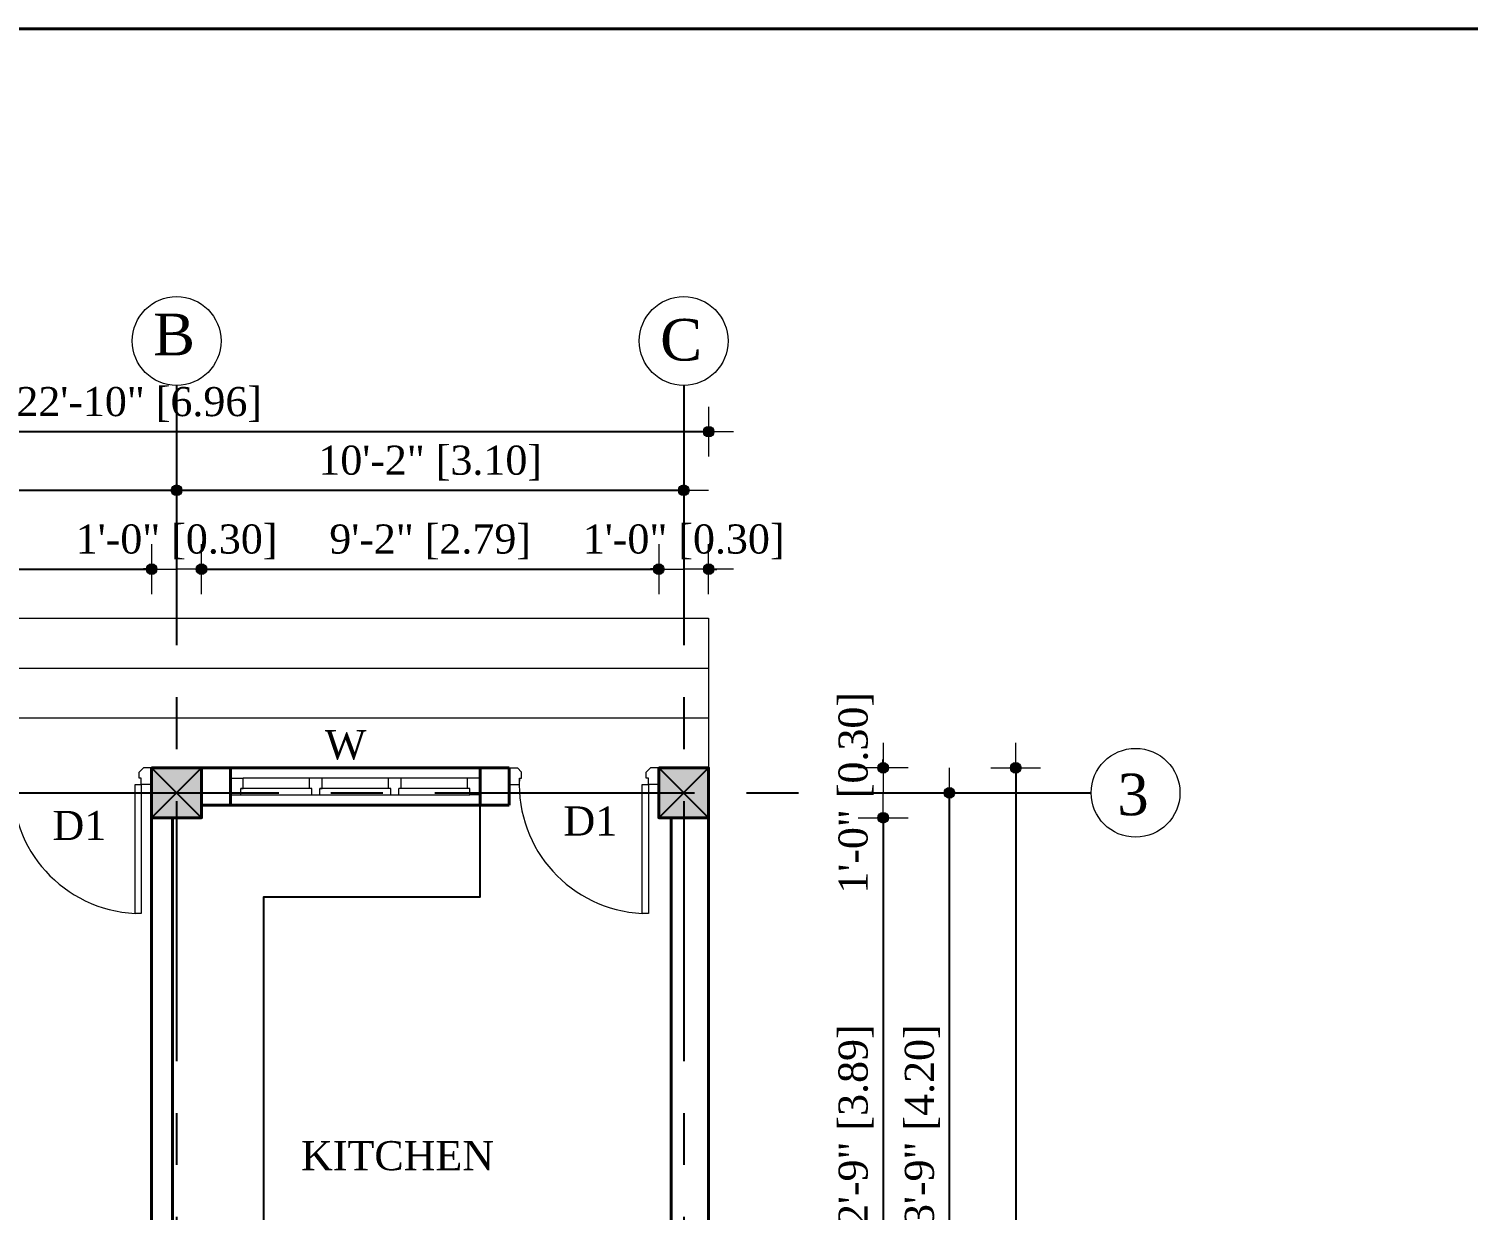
# Model space of a CAD drawing. Header units: feet. Extents: x 4160 to 31260, y -20219 to -1382.
# Drawn here: x 17313.4 to 17659.6, y -6812.1 to -6528 of the extents above; entities that cross this region are included whole.
import ezdxf

# ---------------------------------------------------------------- set-up
doc = ezdxf.new("R2010")
doc.units = ezdxf.units.FT
doc.header["$LTSCALE"] = 50
doc.header["$MEASUREMENT"] = 0
doc.header["$PDMODE"] = 34
doc.linetypes.add('CENTER', pattern=[2, 1.25, -0.25, 0.25, -0.25])
for name, color, linetype in [('CL', 253, 'CENTER'), ('Furniture', 32, 'Continuous'), ('Text', 7, 'Continuous')]:
    doc.layers.add(name, color=color, linetype=linetype)
for name, color, linetype, lineweight in [('COLUMN', 145, 'Continuous', 40), ('DIMENISON', 152, 'Continuous', 9), ('DIMENSION', 142, 'Continuous', 13), ('DOOR PLAN', 241, 'Continuous', 13), ('HACTH', 8, 'Continuous', 13), ('stair', 140, 'Continuous', 18), ('Text1', 3, 'Continuous', 25), ('wall', 6, 'Continuous', 40), ('WINDOW FRAME PLAN', 102, 'Continuous', 15)]:
    doc.layers.add(name, color=color, linetype=linetype, lineweight=lineweight)
doc.styles.add('7 INCH', font='times.ttf', dxfattribs={"height": 7})
doc.styles.add('arial', font='times.ttf')
doc.styles.add('NAVARAJ', font='times.ttf', dxfattribs={"height": 9})
doc.dimstyles.new('7 INCH', dxfattribs={"dimscale": 0, "dimtxt": 7, "dimasz": 1, "dimexe": 2, "dimexo": 9, "dimgap": 2, "dimtad": 1, "dimdec": 0, "dimzin": 3, "dimdsep": 46, "dimlunit": 4, "dimtxsty": '7 INCH', "dimblk": 'DIM', "dimcen": 3, "dimdle": 3, "dimse1": 1, "dimse2": 1, "dimclrd": 256, "dimclre": 256, "dimclrt": 7, "dimadec": 1, "dimazin": 2, "dimtfac": 1, "dimtdec": 0, "dimtix": 1, "dimtofl": 0, "dimtmove": 2, "dimatfit": 3, "dimldrblk": 'DIM', "dimfxl": 2, "dimfrac": 2, "dimtolj": 2, "dimtzin": 0, "dimarcsym": 0})

# ---------------------------------------------------------------- blocks, each defined once
blk = doc.blocks.new('A$C151D7C43')
at = {"layer": 'HACTH', "ltscale": 0.1}
h = blk.add_hatch(color=256, dxfattribs=at)
h.dxf.hatch_style = 1
h.paths.add_polyline_path([(-12, 6), (-12, -6), (0, -6), (0, 6)])
at = {"layer": 'CL'}
for points in [[(0, 6), (-12, -6)], [(-12, 6), (0, -6)]]:
    blk.add_lwpolyline(points, dxfattribs=at)
at = {"layer": 'COLUMN'}
blk.add_lwpolyline([(-12, 6), (0, 6), (0, -6), (-12, -6)], close=True, dxfattribs=at)
blk = doc.blocks.new('3ls')
at = {"layer": 'DOOR PLAN'}
for p, q in [((-36, -2.5), (-34, -2.5)), ((-34, -2.5), (-33, -3.5)), ((-2, -2.5), (-3, -3.5)), ((0, -2.5), (-2, -2.5)), ((-36, -6.5), (-33.5, -6.5)), ((-33.5, -6.5), (-33.5, -5)), ((-33.5, -5), (-33, -5)), ((-33, -5), (-33, -3.5)), ((-3, -5), (-3, -3.5)), ((-2.5, -5), (-3, -5)), ((-2.5, -6.5), (-2.5, -5)), ((0, -6.5), (-2.5, -6.5))]:
    blk.add_line(p, q, dxfattribs=at)
blk.add_lwpolyline([(-2.5, -6.5), (-2.5, -37.5), (-4, -37.5), (-4, -6.5)], close=True, dxfattribs=at)
blk.add_arc((-2.5, -6.5), 31.04, 177.2298, 267.2298, dxfattribs=at)
blk = doc.blocks.new('w1')
at = {"layer": 'wall'}
for p, q in [((14233.75, -9321.44), (14233.75, -9330.44)), ((14233.75, -9321.44), (14233.75, -9330.44)), ((14293.75, -9321.44), (14293.75, -9330.44))]:
    blk.add_line(p, q, dxfattribs=at)
at = {"layer": 'WINDOW FRAME PLAN'}
for p, q in [((14233.75, -9323.94), (14236.75, -9323.94)), ((14290.75, -9323.94), (14236.75, -9323.94)), ((14236.75, -9326.44), (14236.75, -9323.94)), ((14252.75, -9326.44), (14252.75, -9323.94)), ((14255.75, -9326.44), (14255.75, -9323.94)), ((14271.75, -9326.44), (14271.75, -9323.94)), ((14274.75, -9326.44), (14274.75, -9323.94)), ((14293.75, -9323.94), (14290.75, -9323.94)), ((14290.75, -9326.44), (14290.75, -9323.94)), ((14233.75, -9327.94), (14236.25, -9327.94)), ((14236.25, -9327.94), (14236.25, -9326.44)), ((14236.25, -9326.44), (14236.75, -9326.44)), ((14253.25, -9326.44), (14236.25, -9326.44)), ((14236.25, -9327.94), (14291.25, -9327.94)), ((14253.25, -9327.94), (14253.25, -9326.44)), ((14255.25, -9327.94), (14255.25, -9326.44)), ((14255.25, -9326.44), (14255.75, -9326.44)), ((14272.25, -9326.44), (14255.25, -9326.44)), ((14272.25, -9326.44), (14271.75, -9326.44)), ((14272.25, -9327.94), (14272.25, -9326.44)), ((14290.75, -9326.44), (14274.25, -9326.44)), ((14274.25, -9327.94), (14274.25, -9326.44)), ((14291.25, -9326.44), (14290.75, -9326.44)), ((14291.25, -9327.94), (14291.25, -9326.44)), ((14293.75, -9327.94), (14291.25, -9327.94))]:
    blk.add_line(p, q, dxfattribs=at)
blk = doc.blocks.new('DIM')
at = {"layer": 'DIMENSION'}
h = blk.add_hatch(color=256, dxfattribs=at)
h.paths.add_polyline_path([(0, 1.28), (0, 0), (1.28, 0, 0.414214)])
h.paths.add_polyline_path([(1.28, 0), (0, 0), (0, -1.28, 0.414214)])
h.paths.add_polyline_path([(0, 0), (-1.28, 0, 0.414214), (0, -1.28)])
h.paths.add_polyline_path([(0, 1.28, 0.414214), (-1.28, 0), (0, 0)])
for p, q in [((0, 6), (0, -6)), ((-6, 0), (6, 0))]:
    blk.add_line(p, q, dxfattribs=at)
blk.add_circle((0, 0), 1.28, dxfattribs=at)
blk = doc.blocks.new('*D25')
at = {"layer": 'Defpoints', "color": 0, "ltscale": 0.1, "transparency": 16777216}
for p in [(17342.98, -6657.93), (17215.04, -6705.73), (17342.98, -6705.73)]:
    blk.add_point(p, dxfattribs=at)
at = {"layer": 'DIMENSION', "lineweight": -2, "ltscale": 0.1, "transparency": 16777216}
blk.add_line((17216.04, -6657.93), (17341.98, -6657.93), dxfattribs=at)
at = {"layer": 'DIMENSION', "lineweight": -2, "ltscale": 0.1, "transparency": 16777216, "rotation": 180}
blk.add_blockref('DIM', (17215.04, -6657.93), dxfattribs=at)
at = {"layer": 'DIMENSION', "lineweight": -2, "ltscale": 0.1, "transparency": 16777216}
blk.add_blockref('DIM', (17342.98, -6657.93), dxfattribs=at)
at = {"layer": 'DIMENSION', "color": 7, "ltscale": 0.1, "transparency": 16777216, "insert": (17279.01, -6651.4), "char_height": 7, "attachment_point": 5, "style": '7 INCH'}
blk.add_mtext('\\A2;10\'-8" [3.25]', dxfattribs=at)
blk = doc.blocks.new('*D26')
at = {"layer": 'CL', "lineweight": -2, "ltscale": 0.1, "transparency": 16777216}
for p, q in [((17341.98, -6657.93), (17340.98, -6657.93)), ((17355.98, -6657.93), (17356.98, -6657.93))]:
    blk.add_line(p, q, dxfattribs=at)
at = {"layer": 'Defpoints', "color": 0, "ltscale": 0.1, "transparency": 16777216}
for p in [(17354.98, -6657.93), (17342.98, -6705.73), (17354.98, -6705.73)]:
    blk.add_point(p, dxfattribs=at)
at = {"layer": 'CL', "lineweight": -2, "ltscale": 0.1, "transparency": 16777216}
blk.add_blockref('DIM', (17342.98, -6657.93), dxfattribs=at)
at = {"layer": 'CL', "lineweight": -2, "ltscale": 0.1, "transparency": 16777216, "rotation": 180}
blk.add_blockref('DIM', (17354.98, -6657.93), dxfattribs=at)
at = {"layer": 'CL', "color": 7, "ltscale": 0.1, "transparency": 16777216, "insert": (17348.98, -6651.4), "char_height": 7, "attachment_point": 5, "style": '7 INCH'}
blk.add_mtext('\\A2;1\'-0" [0.30]', dxfattribs=at)
blk = doc.blocks.new('*D27')
at = {"layer": 'Defpoints', "color": 0, "ltscale": 0.1, "transparency": 16777216}
for p in [(17464.93, -6657.93), (17354.98, -6705.73), (17464.93, -6705.73)]:
    blk.add_point(p, dxfattribs=at)
at = {"layer": 'DIMENSION', "lineweight": -2, "ltscale": 0.1, "transparency": 16777216}
blk.add_line((17355.98, -6657.93), (17463.93, -6657.93), dxfattribs=at)
at = {"layer": 'DIMENSION', "lineweight": -2, "ltscale": 0.1, "transparency": 16777216, "rotation": 180}
blk.add_blockref('DIM', (17354.98, -6657.93), dxfattribs=at)
at = {"layer": 'DIMENSION', "lineweight": -2, "ltscale": 0.1, "transparency": 16777216}
blk.add_blockref('DIM', (17464.93, -6657.93), dxfattribs=at)
at = {"layer": 'DIMENSION', "color": 7, "ltscale": 0.1, "transparency": 16777216, "insert": (17409.96, -6651.4), "char_height": 7, "attachment_point": 5, "style": '7 INCH'}
blk.add_mtext('\\A2;9\'-2" [2.79]', dxfattribs=at)
blk = doc.blocks.new('*D28')
at = {"layer": 'CL', "lineweight": -2, "ltscale": 0.1, "transparency": 16777216}
for p, q in [((17463.93, -6657.93), (17462.93, -6657.93)), ((17477.93, -6657.93), (17478.93, -6657.93))]:
    blk.add_line(p, q, dxfattribs=at)
at = {"layer": 'Defpoints', "color": 0, "ltscale": 0.1, "transparency": 16777216}
for p in [(17476.93, -6657.93), (17464.93, -6705.73), (17476.93, -6705.73)]:
    blk.add_point(p, dxfattribs=at)
at = {"layer": 'CL', "lineweight": -2, "ltscale": 0.1, "transparency": 16777216}
blk.add_blockref('DIM', (17464.93, -6657.93), dxfattribs=at)
at = {"layer": 'CL', "lineweight": -2, "ltscale": 0.1, "transparency": 16777216, "rotation": 180}
blk.add_blockref('DIM', (17476.93, -6657.93), dxfattribs=at)
at = {"layer": 'CL', "color": 7, "ltscale": 0.1, "transparency": 16777216, "insert": (17470.93, -6651.4), "char_height": 7, "attachment_point": 5, "style": '7 INCH'}
blk.add_mtext('\\A2;1\'-0" [0.30]', dxfattribs=at)
blk = doc.blocks.new('*D29')
at = {"layer": 'Defpoints', "color": 0, "ltscale": 0.1, "transparency": 16777216}
for p in [(17348.98, -6638.97), (17209.04, -6705.73), (17348.98, -6705.73)]:
    blk.add_point(p, dxfattribs=at)
at = {"layer": 'DIMENSION', "lineweight": -2, "ltscale": 0.1, "transparency": 16777216}
blk.add_line((17210.04, -6638.97), (17347.98, -6638.97), dxfattribs=at)
at = {"layer": 'DIMENSION', "lineweight": -2, "ltscale": 0.1, "transparency": 16777216, "rotation": 180}
blk.add_blockref('DIM', (17209.04, -6638.97), dxfattribs=at)
at = {"layer": 'DIMENSION', "lineweight": -2, "ltscale": 0.1, "transparency": 16777216}
blk.add_blockref('DIM', (17348.98, -6638.97), dxfattribs=at)
at = {"layer": 'DIMENSION', "color": 7, "ltscale": 0.1, "transparency": 16777216, "insert": (17279.01, -6632.44), "char_height": 7, "attachment_point": 5, "style": '7 INCH'}
blk.add_mtext('\\A2;11\'-8" [3.55]', dxfattribs=at)
blk = doc.blocks.new('*D30')
at = {"layer": 'Defpoints', "color": 0, "ltscale": 0.1, "transparency": 16777216}
for p in [(17470.93, -6638.97), (17348.98, -6705.73), (17470.93, -6705.73)]:
    blk.add_point(p, dxfattribs=at)
at = {"layer": 'DIMENSION', "lineweight": -2, "ltscale": 0.1, "transparency": 16777216}
blk.add_line((17349.98, -6638.97), (17469.93, -6638.97), dxfattribs=at)
at = {"layer": 'DIMENSION', "lineweight": -2, "ltscale": 0.1, "transparency": 16777216, "rotation": 180}
blk.add_blockref('DIM', (17348.98, -6638.97), dxfattribs=at)
at = {"layer": 'DIMENSION', "lineweight": -2, "ltscale": 0.1, "transparency": 16777216}
blk.add_blockref('DIM', (17470.93, -6638.97), dxfattribs=at)
at = {"layer": 'DIMENSION', "color": 7, "ltscale": 0.1, "transparency": 16777216, "insert": (17409.96, -6632.44), "char_height": 7, "attachment_point": 5, "style": '7 INCH'}
blk.add_mtext('\\A2;10\'-2" [3.10]', dxfattribs=at)
blk = doc.blocks.new('*D31')
at = {"layer": 'Defpoints', "color": 0, "ltscale": 0.1, "transparency": 16777216}
for p in [(17476.93, -6705.73), (17476.93, -6717.73), (17518.89, -6717.73)]:
    blk.add_point(p, dxfattribs=at)
at = {"layer": 'DIMENSION', "lineweight": -2, "ltscale": 0.1, "transparency": 16777216}
for p, q in [((17518.89, -6704.73), (17518.89, -6703.73)), ((17518.89, -6718.73), (17518.89, -6719.73))]:
    blk.add_line(p, q, dxfattribs=at)
for p, rotation in [((17518.89, -6705.73), 270), ((17518.89, -6717.73), 90)]:
    blk.add_blockref('DIM', p, dxfattribs=dict(at, rotation=rotation))
at = {"layer": 'DIMENSION', "color": 7, "ltscale": 0.1, "transparency": 16777216, "insert": (17512.37, -6711.73), "char_height": 7, "attachment_point": 5, "rotation": 90, "style": '7 INCH'}
blk.add_mtext('\\A2;1\'-0" [0.30]', dxfattribs=at)
blk = doc.blocks.new('*D32')
at = {"layer": 'Defpoints', "color": 0, "ltscale": 0.1, "transparency": 16777216}
for p in [(17476.93, -6717.73), (17476.93, -6870.9), (17518.89, -6870.9)]:
    blk.add_point(p, dxfattribs=at)
at = {"layer": 'DIMENSION', "lineweight": -2, "ltscale": 0.1, "transparency": 16777216}
blk.add_line((17518.89, -6718.73), (17518.89, -6869.9), dxfattribs=at)
for p, rotation in [((17518.89, -6717.73), 90), ((17518.89, -6870.9), 270)]:
    blk.add_blockref('DIM', p, dxfattribs=dict(at, rotation=rotation))
at = {"layer": 'DIMENSION', "color": 7, "ltscale": 0.1, "transparency": 16777216, "insert": (17512.37, -6794.31), "char_height": 7, "attachment_point": 5, "rotation": 90, "style": '7 INCH'}
blk.add_mtext('\\A2;12\'-9" [3.89]', dxfattribs=at)
blk = doc.blocks.new('*D37')
at = {"layer": 'Defpoints', "color": 0, "ltscale": 0.1, "transparency": 16777216}
for p in [(17470.93, -6711.73), (17534.83, -6711.73), (17470.93, -6876.9)]:
    blk.add_point(p, dxfattribs=at)
at = {"layer": 'DIMENSION', "lineweight": -2, "ltscale": 0.1, "transparency": 16777216}
blk.add_line((17534.83, -6875.9), (17534.83, -6712.73), dxfattribs=at)
for p, rotation in [((17534.83, -6711.73), 90), ((17534.83, -6876.9), 270)]:
    blk.add_blockref('DIM', p, dxfattribs=dict(at, rotation=rotation))
at = {"layer": 'DIMENSION', "color": 7, "ltscale": 0.1, "transparency": 16777216, "insert": (17528.31, -6794.31), "char_height": 7, "attachment_point": 5, "rotation": 90, "style": '7 INCH'}
blk.add_mtext('\\A2;13\'-9" [4.20]', dxfattribs=at)
blk = doc.blocks.new('*D38')
at = {"layer": 'Defpoints', "color": 0, "ltscale": 0.1, "transparency": 16777216}
for p in [(17470.93, -6705.73), (17470.93, -7032.9), (17550.77, -7032.9)]:
    blk.add_point(p, dxfattribs=at)
at = {"layer": 'DIMENSION', "lineweight": -2, "ltscale": 0.1, "transparency": 16777216}
blk.add_line((17550.77, -6706.73), (17550.77, -7031.9), dxfattribs=at)
for p, rotation in [((17550.77, -6705.73), 90), ((17550.77, -7032.9), 270)]:
    blk.add_blockref('DIM', p, dxfattribs=dict(at, rotation=rotation))
at = {"layer": 'DIMENSION', "color": 7, "ltscale": 0.1, "transparency": 16777216, "insert": (17544.25, -6869.31), "char_height": 7, "attachment_point": 5, "rotation": 90, "style": '7 INCH'}
blk.add_mtext('\\A2;27\'-3" [8.31]', dxfattribs=at)
blk = doc.blocks.new('*D219')
at = {"layer": 'Defpoints', "color": 0, "ltscale": 0.1, "transparency": 16777216}
for p in [(17476.93, -6624.87), (17203.04, -6705.73), (17476.93, -6705.73)]:
    blk.add_point(p, dxfattribs=at)
at = {"layer": 'DIMENSION', "lineweight": -2, "ltscale": 0.1, "transparency": 16777216}
blk.add_line((17204.04, -6624.87), (17475.93, -6624.87), dxfattribs=at)
at = {"layer": 'DIMENSION', "lineweight": -2, "ltscale": 0.1, "transparency": 16777216, "rotation": 180}
blk.add_blockref('DIM', (17203.04, -6624.87), dxfattribs=at)
at = {"layer": 'DIMENSION', "lineweight": -2, "ltscale": 0.1, "transparency": 16777216}
blk.add_blockref('DIM', (17476.93, -6624.87), dxfattribs=at)
at = {"layer": 'DIMENSION', "color": 7, "ltscale": 0.1, "transparency": 16777216, "insert": (17339.98, -6618.35), "char_height": 7, "attachment_point": 5, "style": '7 INCH'}
blk.add_mtext('\\A2;22\'-10" [6.96]', dxfattribs=at)

msp = doc.modelspace()

# ---------------------------------------------------------------- linework, layer by layer
at = {"layer": 'CL'}
for p, q in [((17348.98, -6613.74), (17348.98, -7142.47)), ((17470.93, -6613.74), (17470.93, -7142.47)), ((17111.05, -6711.73), (17568.91, -6711.73))]:
    msp.add_line(p, q, dxfattribs=at)
at = {"layer": 'DIMENISON'}
for centre in [(17348.98, -6603.06), (17470.93, -6603.06), (17579.59, -6711.73)]:
    msp.add_circle(centre, 10.68, dxfattribs=at)
at = {"layer": 'Furniture', "ltscale": 0.1}
msp.add_lwpolyline([(17418.59, -6870.9), (17418.59, -6848.9), (17369.98, -6848.9), (17369.98, -6736.73), (17421.96, -6736.73), (17421.96, -6714.73)], dxfattribs=at)
at = {"layer": 'stair', "ltscale": 0.1}
for p, q in [((17203.04, -6669.73), (17409.86, -6669.73)), ((17409.86, -6669.73), (17476.93, -6669.73)), ((17476.93, -6669.73), (17476.93, -6705.73)), ((17203.04, -6681.73), (17409.86, -6681.73)), ((17409.86, -6681.73), (17476.93, -6681.73)), ((17203.04, -6693.73), (17409.86, -6693.73)), ((17409.86, -6693.73), (17476.93, -6693.73))]:
    msp.add_line(p, q, dxfattribs=at)
at = {"layer": 'wall', "ltscale": 0.1}
for p, q in [((17354.98, -6705.73), (17428.93, -6705.73)), ((17428.93, -6705.73), (17428.93, -6714.73))]:
    msp.add_line(p, q, dxfattribs=at)
at = {"layer": 'wall'}
for p, q in [((17476.93, -6705.73), (17476.93, -6870.9)), ((17428.93, -6714.73), (17354.98, -6714.73)), ((17342.98, -6870.9), (17342.98, -6717.73)), ((17347.98, -6870.9), (17347.98, -6717.73)), ((17467.93, -6717.73), (17467.93, -6870.9))]:
    msp.add_line(p, q, dxfattribs=at)
at = {"layer": 'wall', "ltscale": 0.1}
msp.add_lwpolyline([(17057.05, -6527.97), (19633.22, -6527.97), (19633.22, -8677.08), (17057.05, -8677.08)], close=True, dxfattribs=at)

# ---------------------------------------------------------------- block references
at = {"layer": 'wall', "ltscale": 2}
for p in [(17342.98, -6703.23), (17464.93, -6703.23)]:
    msp.add_blockref('3ls', p, dxfattribs=at)
at = {"layer": 'wall', "ltscale": 0.1}
for p in [(17354.98, -6711.73), (17476.93, -6711.73)]:
    msp.add_blockref('A$C151D7C43', p, dxfattribs=at)
at = {"layer": 'wall'}
msp.add_blockref('w1', (3128.21, 2615.71), dxfattribs=at)

# ---------------------------------------------------------------- texts
at = {"layer": 'Text', "ltscale": 2, "style": '7 INCH'}
for s, p in [('W', (17384.62, -6703.64)), ('D1', (17442.02, -6722)), ('D1', (17319.15, -6723.08))]:
    msp.add_text(s, height=7, dxfattribs=at).set_placement(p)
at = {"layer": 'Text', "style": 'NAVARAJ'}
msp.add_text('KITCHEN', height=7, dxfattribs=at).set_placement((17378.92, -6802.5))
at = {"layer": 'Text1', "lineweight": 30, "char_height": 10, "width": 17.5966, "attachment_point": 2, "style": 'arial'}
for s, insert in [('B', (17348.37, -6596.49)), ('C', (17470.31, -6597.76)), ('3', (17578.98, -6707.12))]:
    msp.add_mtext(s, dxfattribs=dict(at, insert=insert))

# ---------------------------------------------------------------- dimensions: what is measured, and where the dimension line sits
at = {"layer": 'CL', "ltscale": 0.1}
for base, p1, p2, picture, middle in [((17354.98, -6657.93), (17342.98, -6705.73), (17354.98, -6705.73), '*D26', (17348.98, -6651.4)), ((17476.93, -6657.93), (17464.93, -6705.73), (17476.93, -6705.73), '*D28', (17470.93, -6651.4))]:
    dim = msp.add_linear_dim(base=base, p1=p1, p2=p2, dimstyle='7 INCH', override={"dimscale": 1}, dxfattribs=at)
    dim.commit()
    dim.dimension.update_dxf_attribs({"geometry": picture, "text_midpoint": middle})
at = {"layer": 'DIMENSION', "ltscale": 0.1}
for base, p1, p2, picture, middle in [((17476.93, -6624.87), (17203.04, -6705.73), (17476.93, -6705.73), '*D219', (17339.98, -6618.35)), ((17348.98, -6638.97), (17209.04, -6705.73), (17348.98, -6705.73), '*D29', (17279.01, -6632.44)), ((17470.93, -6638.97), (17348.98, -6705.73), (17470.93, -6705.73), '*D30', (17409.96, -6632.44)), ((17342.98, -6657.93), (17215.04, -6705.73), (17342.98, -6705.73), '*D25', (17279.01, -6651.4)), ((17464.93, -6657.93), (17354.98, -6705.73), (17464.93, -6705.73), '*D27', (17409.96, -6651.4))]:
    dim = msp.add_linear_dim(base=base, p1=p1, p2=p2, dimstyle='7 INCH', override={"dimscale": 1}, dxfattribs=at)
    dim.commit()
    dim.dimension.update_dxf_attribs({"geometry": picture, "text_midpoint": middle})
for base, p1, p2, picture, middle in [((17518.89, -6717.73), (17476.93, -6705.73), (17476.93, -6717.73), '*D31', (17512.37, -6711.73)), ((17550.77, -7032.9), (17470.93, -6705.73), (17470.93, -7032.9), '*D38', (17544.25, -6869.31)), ((17534.83, -6711.73), (17470.93, -6876.9), (17470.93, -6711.73), '*D37', (17528.31, -6794.31)), ((17518.89, -6870.9), (17476.93, -6717.73), (17476.93, -6870.9), '*D32', (17512.37, -6794.31))]:
    dim = msp.add_linear_dim(base=base, p1=p1, p2=p2, angle=90, dimstyle='7 INCH', override={"dimscale": 1}, dxfattribs=at)
    dim.commit()
    dim.dimension.update_dxf_attribs({"geometry": picture, "text_midpoint": middle})

doc.saveas('drawing.dxf')
